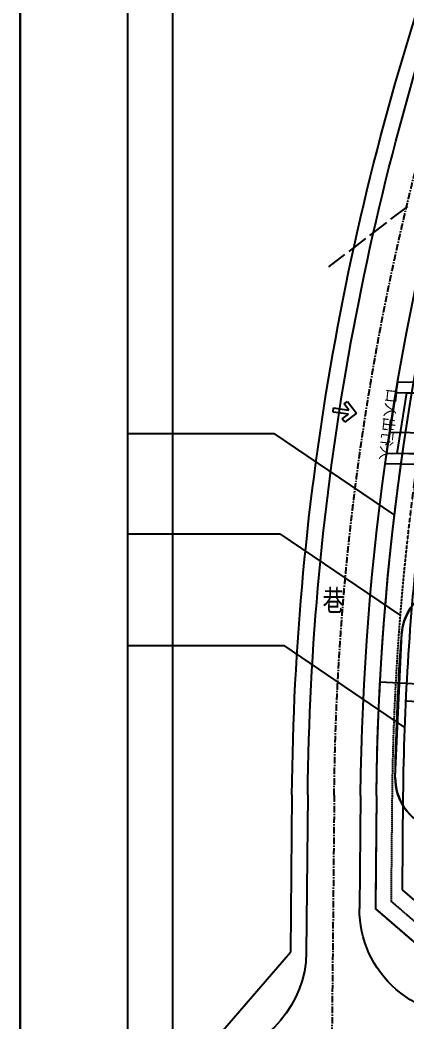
# Model space of a CAD drawing. Header units: millimetres. Extents: x -439850 to 1095597, y 3556331 to 4116172.
# Drawn here: x 419308 to 492509, y 3754899 to 3944639 of the extents above; entities that cross this region are included whole.
import ezdxf

# ---------------------------------------------------------------- set-up
doc = ezdxf.new("R2010")
doc.units = ezdxf.units.MM
doc.header["$LTSCALE"] = 1000
doc.header["$MEASUREMENT"] = 0
for name, pattern in [('CENTER', [2, 1.25, -0.25, 0.25, -0.25]), ('DASHED', [0.75, 0.5, -0.25]), ('X3', [5, 4, -1])]:
    doc.linetypes.add(name, pattern=pattern)
for name, color, linetype in [('14中心线', 1, 'CENTER'), ('14缘石线', 7, 'Continuous'), ('14道路红线', 7, 'Continuous'), ('17特殊管线', 62, 'Continuous'), ('18标注', 7, 'Continuous'), ('19图框', 7, 'Continuous'), ('TG_SUNBUILD', 41, 'Continuous'), ('文字', 7, 'Continuous'), ('标注', 7, 'Continuous'), ('红线按路', 200, 'Continuous'), ('道路', 7, 'Continuous'), ('铺装', 6, 'Continuous')]:
    doc.layers.add(name, color=color, linetype=linetype)
doc.styles.add('-黑体', font='simhei.ttf')
doc.styles.add('ST', font='', dxfattribs={"width": 0.75})
doc.styles.get('ST').set_extended_font_data('NSimSun')

msp = doc.modelspace()

# ---------------------------------------------------------------- linework, layer by layer
for p, q in [((487421, 3819218), (487419, 3819218)), ((487420, 3819219), (487420, 3819217)), ((492254, 3815624), (492252, 3815624)), ((492253, 3815625), (492253, 3815623))]:
    msp.add_line(p, q)
for points in [[(487421, 3819219, 0.25, 0.25, 0), (487420, 3819218, 0, 0, 0)], [(492254, 3815625, 0.25, 0.25, 0), (492253, 3815624, 0, 0, 0)]]:
    msp.add_lwpolyline(points, format="xyseb")
at = {"layer": '14中心线', "extrusion": (0, 0, -1)}
msp.add_line((478751, 3797836), (478246, 3745859), dxfattribs=at)
msp.add_arc((-978727, 3792980), 500000, 0.55647, 19.51391, dxfattribs=at)
at = {"layer": '14缘石线', "extrusion": (0, 0, -1)}
for p, q in [((473751, 3797884), (473461, 3768062)), ((483750, 3797787), (483542, 3776384))]:
    msp.add_line(p, q, dxfattribs=at)
for centre, radius, start, end in [((-978727, 3792980), 505000, 0.55647, 19.51391), ((-503541, 3776190), 20000, 260.99804, 0.55647), ((-453462, 3768257), 20000, 180.55647, 260.99804)]:
    msp.add_arc(centre, radius, start, end, dxfattribs=at)
at = {"layer": '14道路红线', "extrusion": (0, 0, -1)}
for p, q in [((470751, 3797913), (470461, 3768091)), ((486750, 3797758), (486542, 3776355)), ((506201, 3759399), (486542, 3776355)), ((456122, 3751466), (470461, 3768091))]:
    msp.add_line(p, q, dxfattribs=at)
for radius, end in [(508000, 19.51391), (495000, 16.10744), (492000, 16.10744)]:
    msp.add_arc((-978727, 3792980), radius, 0.55647, end, dxfattribs=at)
at = {"layer": '17特殊管线', "color": 44, "linetype": 'X3', "extrusion": (0, 0, -1)}
msp.add_line((492597, 3909336), (477677, 3897891), dxfattribs=at)
at = {"layer": '18标注', "color": 4, "ltscale": 0.02}
msp.add_line((419308, 4116172), (419308, 3573017), dxfattribs=at)
at = {"layer": '18标注', "color": 3, "ltscale": 0.02}
for p, q in [((487294, 3816590), (487420, 3819219)), ((498551, 3818684), (487421, 3819218)), ((492288, 3816349), (492253, 3815624)), ((498390, 3815330), (492254, 3815624))]:
    msp.add_line(p, q, dxfattribs=at)
at = {"layer": '19图框'}
for p, q in [((439719, 3581181), (439719, 4043019)), ((478533, 3870391), (478643, 3871174)), ((478643, 3871174), (481543, 3870766)), ((480654, 3871946), (481286, 3872422)), ((481543, 3870766), (480654, 3871946)), ((481286, 3872422), (482987, 3870163)), ((481433, 3869983), (478533, 3870391)), ((480253, 3869094), (481433, 3869983)), ((480728, 3868462), (480253, 3869094)), ((482987, 3870163), (480728, 3868462))]:
    msp.add_line(p, q, dxfattribs=at)
at = {"layer": '19图框', "extrusion": (0, 0, -1)}
msp.add_line((448217, 3618002), (448217, 4043019), dxfattribs=at)
at = {"layer": '19图框', "color": 6, "ltscale": 0.3}
for p, q in [((491750, 3797709), (491577, 3779936)), ((491577, 3779936), (508012, 3765761))]:
    msp.add_line(p, q, dxfattribs=at)
msp.add_arc((978727, 3792980), 487000, 173.50722, 179.44353, dxfattribs=at)
at = {"layer": 'TG_SUNBUILD', "color": 4}
msp.add_line((419308, 3573017), (419308, 4051183), dxfattribs=at)
at = {"layer": '标注', "color": 120, "ltscale": 0.02, "extrusion": (0, 0, -1)}
for p, q in [((439719, 3866350), (467301, 3866350)), ((467301, 3866350), (490142, 3850845)), ((439719, 3847370), (468435, 3847370)), ((468435, 3847370), (491276, 3831865)), ((439719, 3826190), (469209, 3826190)), ((469209, 3826190), (492049, 3810685))]:
    msp.add_line(p, q, dxfattribs=at)
at = {"layer": '红线按路', "color": 1, "linetype": 'DASHED', "ltscale": 0.005, "extrusion": (0, 0, -1)}
for p, q in [((486750, 3797758), (486542, 3776355)), ((486542, 3776355), (506201, 3759399))]:
    msp.add_line(p, q, dxfattribs=at)
at = {"layer": '红线按路', "color": 62, "linetype": 'DASHED', "ltscale": 0.005, "extrusion": (0, 0, -1)}
for p, q in [((489556, 3777718), (489750, 3797729)), ((507107, 3762580), (489556, 3777718))]:
    msp.add_line(p, q, dxfattribs=at)
msp.add_arc((-978727, 3792980), 489000, 0.55647, 9.60657, dxfattribs=at)
at = {"layer": '红线按路', "color": 1, "linetype": 'DASHED', "ltscale": 0.005, "extrusion": (0, 0, -1)}
msp.add_arc((-978727, 3792980), 492000, 0.55647, 9.23196, dxfattribs=at)
at = {"layer": '道路', "color": 145, "ltscale": 0.02, "extrusion": (0, 0, -1)}
for p, q in [((490755, 3876096), (507493, 3875813)), ((490419, 3874102), (505460, 3873847)), ((497027, 3866424), (489226, 3866556)), ((505265, 3862285), (488642, 3862566)), ((507230, 3860251), (488363, 3860570))]:
    msp.add_line(p, q, dxfattribs=at)
for centre, radius, start, end in [((-501484, 3827704), 10000, 4.14142, 72.34034), ((-981727, 3792930), 491500, 0.97152, 4.14481), ((-500296, 3801094), 10000, 288.55774, 0.97152)]:
    msp.add_arc(centre, radius, start, end, dxfattribs=at)
at = {"layer": '铺装', "ltscale": 0.02}
for p, q in [((488363, 3860570), (490755, 3876096)), ((490755, 3876096), (507493, 3875813)), ((490689, 3862531), (492466, 3874067)), ((492466, 3874067), (505460, 3873847)), ((505265, 3862285), (490689, 3862531)), ((507230, 3860251), (488363, 3860570)), ((490297, 3801264), (491512, 3828455))]:
    msp.add_line(p, q, dxfattribs=at)
for centre, radius, start, end in [((501808, 3827517), 10339, 104.81296, 174.79533), ((500296, 3801094), 10000, 179.02848, 248.56612)]:
    msp.add_arc(centre, radius, start, end, dxfattribs=at)

# ---------------------------------------------------------------- texts
at = {"layer": '19图框', "style": 'ST', "width": 0.75}
msp.add_text('巷', height=4045, rotation=359.70014, dxfattribs=at).set_placement((476534, 3832692))
at = {"layer": '文字', "ltscale": 0.02, "style": '-黑体', "text_generation_flag": 4}
msp.add_text('人行出入口', height=2000, rotation=83.92447, dxfattribs=at).set_placement((487323, 3861354))

doc.saveas('drawing.dxf')
